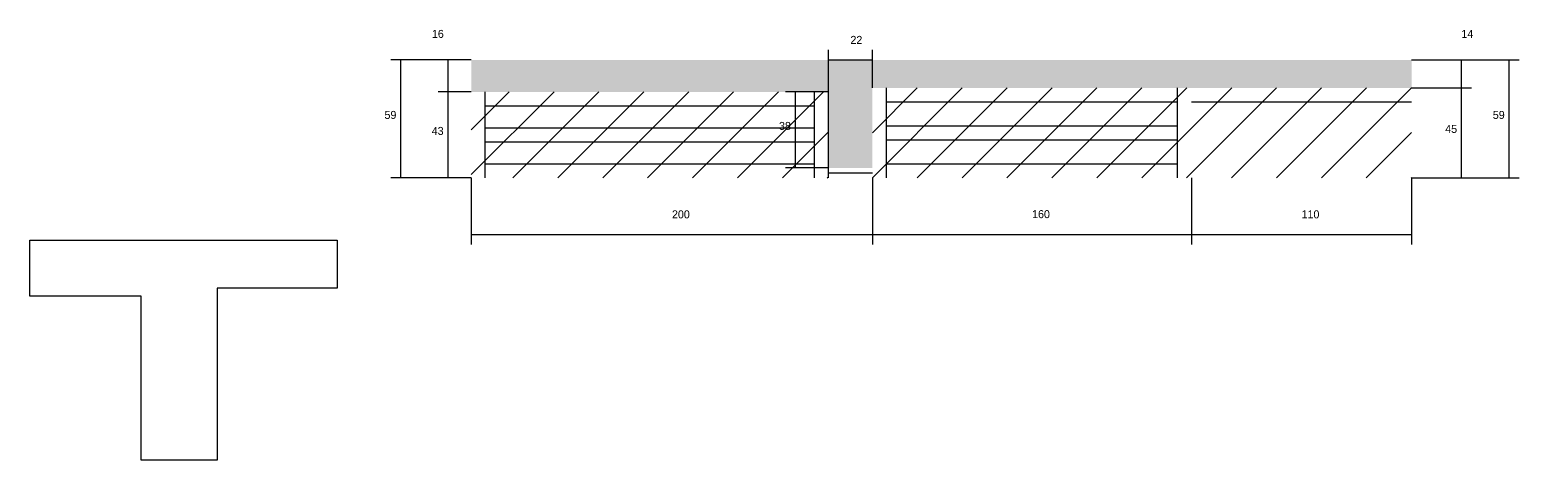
# Model space of a CAD drawing. Header units: metres. Extents: x 3257 to 9218, y 5617 to 6651.
# Drawn here: x 3257 to 4002, y 5625 to 5840 of the extents above; entities that cross this region are included whole.
import ezdxf

# ---------------------------------------------------------------- set-up
doc = ezdxf.new("R2010")
doc.units = ezdxf.units.M
for name, color, linetype in [('CONCRETO', 251, 'Continuous'), ('COTA', 241, 'Continuous'), ('REAPROVEITAMENTO', 251, 'Continuous'), ('SARR_2.2x7', 40, 'Continuous'), ('SARR_EDITAR', 141, 'Continuous')]:
    doc.layers.add(name, color=color, linetype=linetype)

msp = doc.modelspace()

# ---------------------------------------------------------------- hatches: boundary and pattern name
at = {"layer": 'COTA'}
h = msp.add_hatch(dxfattribs=at)
h.set_pattern_fill('AR-CONC', scale=0.03)
h.paths.add_polyline_path([(3678.3, 5771.1), (3678.3, 5811.1), (3678.3, 5811.1), (3947.8, 5811.1), (3947.8, 5811.1), (3947.8, 5825.1), (3947.8, 5825.1), (3477.8, 5825.1), (3477.8, 5825.1), (3477.8, 5809.1), (3477.8, 5809.1), (3656.3, 5809.1), (3656.3, 5809.1), (3656.3, 5771.1), (3656.3, 5771.1), (3678.3, 5771.1)])
at = {"layer": 'REAPROVEITAMENTO'}
h = msp.add_hatch(dxfattribs=at)
h.set_pattern_fill('ANSI31', scale=5)
h.paths.add_polyline_path([(3656.3, 5766.1), (3656.3, 5809.1), (3656.3, 5809.1), (3477.8, 5809.1), (3477.8, 5809.1), (3477.8, 5766.1), (3477.8, 5766.1), (3656.3, 5766.1)])
h = msp.add_hatch(dxfattribs=at)
h.set_pattern_fill('ANSI31', scale=5)
h.paths.add_polyline_path([(3947.8, 5766.1), (3947.8, 5811.1), (3947.8, 5811.1), (3678.3, 5811.1), (3678.3, 5811.1), (3678.3, 5766.1), (3678.3, 5766.1), (3947.8, 5766.1)])

# ---------------------------------------------------------------- linework, layer by layer
at = {"layer": 'CONCRETO'}
msp.add_lwpolyline([(3257.1, 5707), (3257.1, 5735), (3410.7, 5735), (3410.7, 5711), (3350.7, 5711), (3350.7, 5625), (3312.7, 5625), (3312.7, 5707)], close=True, dxfattribs=at)
at = {"layer": 'COTA'}
for p, q in [((3656.3, 5809.1), (3656.3, 5830.1)), ((3678.3, 5811.1), (3678.3, 5830.1)), ((3477.8, 5825.1), (3437.5, 5825.1)), ((3442.5, 5766.1), (3442.5, 5825.1)), ((3477.8, 5825.1), (3461.3, 5825.1)), ((3466.3, 5809.1), (3466.3, 5825.1)), ((3656.3, 5825.1), (3678.3, 5825.1)), ((3947.8, 5825.1), (3977.7, 5825.1)), ((3947.8, 5825.1), (4001.6, 5825.1)), ((3972.7, 5811.1), (3972.7, 5825.1)), ((3996.6, 5766.1), (3996.6, 5825.1)), ((3477.8, 5809.1), (3461.3, 5809.1)), ((3477.8, 5809.1), (3461.3, 5809.1)), ((3466.3, 5766.1), (3466.3, 5809.1)), ((3656.3, 5809.1), (3634.9, 5809.1)), ((3639.9, 5771.1), (3639.9, 5809.1)), ((3947.8, 5811.1), (3977.7, 5811.1)), ((3947.8, 5811.1), (3977.7, 5811.1)), ((3972.7, 5766.1), (3972.7, 5811.1)), ((3656.3, 5771.1), (3634.9, 5771.1)), ((3477.8, 5766.1), (3437.5, 5766.1)), ((3477.8, 5766.1), (3461.3, 5766.1)), ((3477.8, 5766.1), (3477.8, 5732.8)), ((3678.3, 5766.1), (3678.3, 5732.8)), ((3678.3, 5766.1), (3678.3, 5732.8)), ((3837.8, 5766.1), (3837.8, 5732.8)), ((3837.8, 5766.1), (3837.8, 5732.8)), ((3947.8, 5766.1), (3977.7, 5766.1)), ((3947.8, 5766.1), (4001.6, 5766.1)), ((3947.8, 5766.1), (3947.8, 5732.8)), ((3477.8, 5737.8), (3678.3, 5737.8)), ((3678.3, 5737.8), (3837.8, 5737.8)), ((3837.8, 5737.8), (3947.8, 5737.8))]:
    msp.add_line(p, q, dxfattribs=at)
at = {"layer": 'SARR_2.2x7'}
for p, q in [((3484.8, 5766.1), (3484.8, 5809.1)), ((3649.3, 5766.1), (3649.3, 5809.1)), ((3656.3, 5766.1), (3656.3, 5809.1)), ((3685.3, 5766.1), (3685.3, 5811.1)), ((3830.8, 5766.1), (3830.8, 5811.1)), ((3484.8, 5802.1), (3649.3, 5802.1)), ((3685.3, 5804.1), (3830.8, 5804.1)), ((3837.8, 5804.1), (3947.8, 5804.1)), ((3484.8, 5791.1), (3649.3, 5791.1)), ((3685.3, 5792.1), (3830.8, 5792.1)), ((3685.3, 5785.1), (3830.8, 5785.1)), ((3484.8, 5784.1), (3649.3, 5784.1)), ((3484.8, 5773.1), (3649.3, 5773.1)), ((3685.3, 5773.1), (3830.8, 5773.1))]:
    msp.add_line(p, q, dxfattribs=at)
at = {"layer": 'SARR_EDITAR'}
msp.add_line((3656.3, 5768.6), (3678.3, 5768.6), dxfattribs=at)

# ---------------------------------------------------------------- texts
at = {"layer": 'COTA'}
for s, p in [('16', (3458.1, 5836.1)), ('22', (3667.3, 5833.1)), ('14', (3972.7, 5836.1)), ('59', (3434.4, 5795.6)), ('59', (3988.4, 5795.6)), ('38', (3631.6, 5790.1)), ('45', (3964.6, 5788.6)), ('43', (3458, 5787.6)), ('200', (3578.1, 5745.9)), ('160', (3758.1, 5746)), ('110', (3892.8, 5745.9))]:
    msp.add_text(s, height=4, dxfattribs=at).set_placement(p)

doc.saveas('drawing.dxf')
